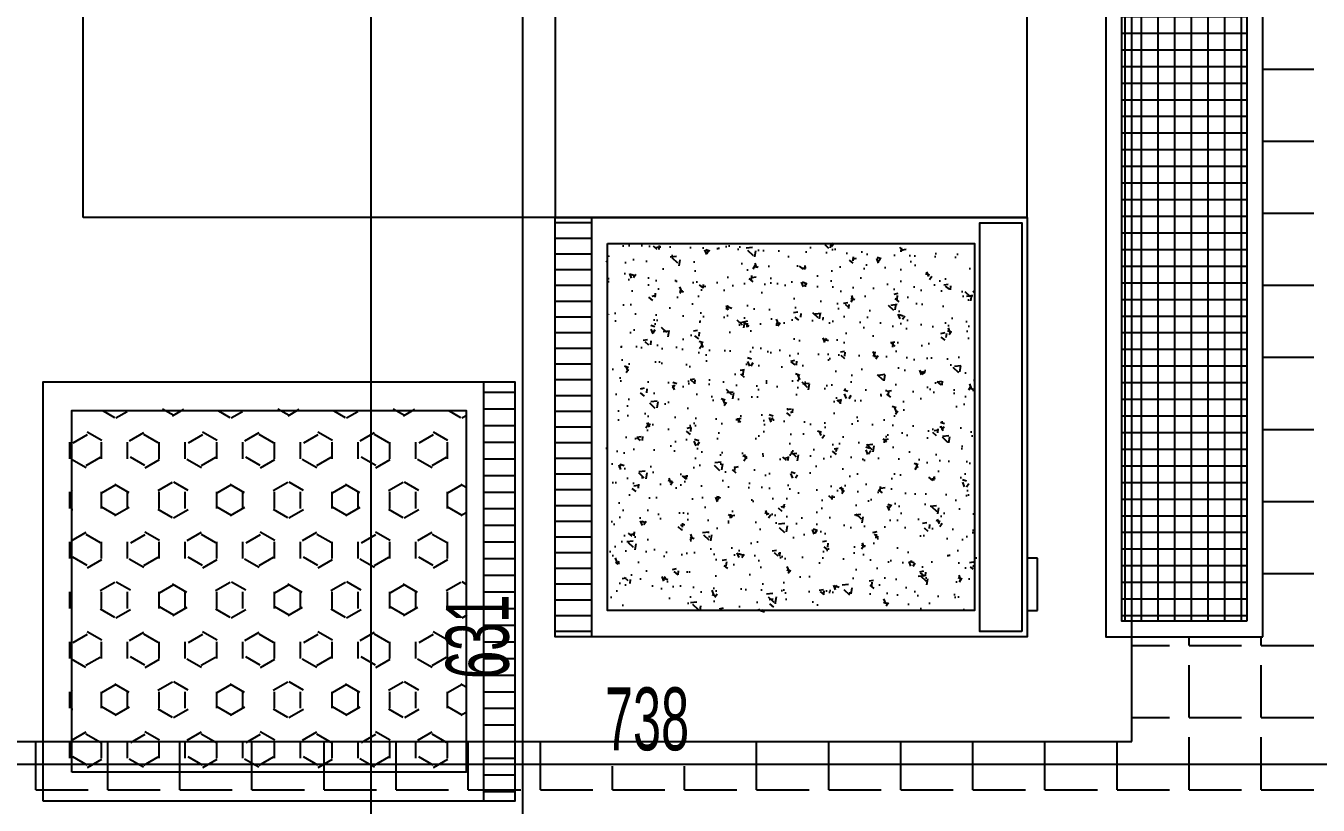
# Model space of a CAD drawing. Header units: inches. Extents: x -7543 to -822, y 102837 to 190349.
# Drawn here: x -836.40417 to -836.37952, y 102836.95028 to 102836.96515 of the extents above; entities that cross this region are included whole.
import ezdxf

# ---------------------------------------------------------------- set-up
doc = ezdxf.new("R2010")
doc.units = ezdxf.units.IN
doc.header["$MEASUREMENT"] = 0
doc.linetypes.add('DASHDOTX2', pattern=[2, 1, -0.5, 0, -0.5])
doc.layers.get('0').update_dxf_attribs({"lineweight": 25})
for name, color, linetype, lineweight in [('AKS', 1, 'Continuous', 25), ('ICOL', 55, 'Continuous', 25), ('TARAMA', 8, 'Continuous', 25)]:
    doc.layers.add(name, color=color, linetype=linetype, lineweight=lineweight)
doc.layers.add('TEFRİŞ', color=7, linetype='Continuous', lineweight=25, true_color=0x78462c)
doc.styles.add('OLCU', font='tromand.shx', dxfattribs={"width": 0.6, "height": 12})

msp = doc.modelspace()

# ---------------------------------------------------------------- hatches: boundary and pattern name
at = {"ltscale": 5}
h = msp.add_hatch(dxfattribs=at)
h.set_pattern_fill('NET', color=256, scale=0.0001, angle=90, style=0)
h.set_pattern_definition([(90, (-834.733473260522, 102839.0087574827), (-0.0003175, 1.944062586693024e-20), []), (180, (-834.733473260522, 102839.0087574827), (-3.888125173386048e-20, -0.0003175), [])])
h.paths.add_polyline_path([(-836.3832718610786, 102836.9537930621), (-836.3808718610785, 102836.9537930621), (-836.3808718610785, 102836.9686930621), (-836.3832718610786, 102836.9686930621)])
at = {"layer": 'TEFRİŞ', "linetype": 'Continuous', "ltscale": 5}
h = msp.add_hatch(dxfattribs=at)
h.set_pattern_fill('_U', color=256, scale=0.0003, angle=180, style=0, pattern_type=0)
h.set_pattern_definition([(180, (-836.3107058626485, 102836.7849987472), (-1.836909530733566e-19, -0.0003), [])])
h.paths.add_polyline_path([(-836.3933718610785, 102836.9614930621), (-836.3940718610786, 102836.9614930621), (-836.3940718610786, 102836.9534930621), (-836.3933718610785, 102836.9534930621)])
at = {"layer": 'TEFRİŞ', "ltscale": 5}
h = msp.add_hatch(dxfattribs=at)
h.set_pattern_fill('AR-CONC', color=256, scale=5e-06, angle=89.99999999999997, style=0)
h.set_pattern_definition([(140, (-836.3107058626485, 102836.7849987472), (7.969542769451594e-05, 0.00091092334498002), [9.525000000000001e-05, -0.00104775]), (84.99999999999994, (-836.3107058626485, 102836.7849987472), (-0.0009552832144109, -0.0001762141298783344), [7.620000000000001e-05, -0.0008382000000000001]), (190.4509999999999, (-836.3106992213986, 102836.7850746572), (-0.0008755834391014588, 0.0007347125083297969), [8.095e-05, -0.00089045]), (136.1841999999999, (-836.3109598626486, 102836.7849987472), (0.0002102116396636366, 0.00135539520446065), [0.000142875, -0.001571625]), (186.6355999999999, (-836.3109423451486, 102836.7851116967), (-0.001237127779450246, 0.001187021172331187), [0.0001214249999999999, -0.001335675]), (81.18399999999997, (-836.3109598626486, 102836.7849987472), (-0.001237125589302988, 0.00118702302906967), [0.0001143, -0.0012573]), (110.9999999999999, (-836.3108963626486, 102836.7851257472), (0.0005113275925838131, 0.0007580743991769163), [9.524999999999998e-05, -0.00104775]), (55.99999999999996, (-836.3108963626486, 102836.7851257472), (-0.0009209398306115964, 0.0003090101417382359), [7.619999999999997e-05, -0.0008381999999999994]), (161.4513999999999, (-836.3108537521487, 102836.7851889197), (-0.0004096142885802868, 0.001067082453850622), [8.094999999999993e-05, -0.0008904499999999988]), (127.5, (-836.3107058626485, 102836.7849987472), (-0.0004227751943657656, 1.544301625295932e-05), [0, -0.00082804, 0, -0.0008509000000000001, 0, -0.0008413750000000001]), (97.49999999999993, (-836.3107058626485, 102836.7849987472), (-0.0005009028740905974, 0.000334098312551529), [0, -0.0004851399999999998, 0, -0.0008089899999999998, 0, -0.000320675]), (57.49999999999992, (-836.3107058626485, 102836.7847155372), (2.864371996336766e-05, 0.0006779529758343571), [0, -0.0003175000000000001, 0, -0.0009906000000000001, 0, -0.00131445]), (47.49999999999994, (-836.3107058626485, 102836.7845885372), (-0.0001271324551666647, 0.0007406459069300903), [0, -0.00041275, 0, -0.0006578600000000001, 0, -0.0009334500000000002])])
h.paths.add_polyline_path([(-836.3930718610785, 102836.9539930621), (-836.3860718610786, 102836.9539930621), (-836.3860718610786, 102836.9609930621), (-836.3930718610785, 102836.9609930621)])
at = {"layer": 'TEFRİŞ', "linetype": 'Continuous', "ltscale": 5}
h = msp.add_hatch(dxfattribs=at)
h.set_pattern_fill('ANSI31', color=256, scale=0.0001, angle=-45.00000000000001, style=0)
h.set_pattern_definition([(360, (-836.4753265977582, 102837.1416741287), (1.249352590783001e-19, 0.0003175), [])])
h.paths.add_polyline_path([(-836.3948385879474, 102836.9583580545), (-836.3954385879474, 102836.9583580545), (-836.3954385879474, 102836.9503580545), (-836.3948385879474, 102836.9503580545)])
h = msp.add_hatch(dxfattribs=at)
h.set_pattern_fill('HEX', color=256, scale=0.0001, angle=89.99999999999999, style=0)
h.set_pattern_definition([(90, (-836.4753265977582, 102837.1416741287), (-0.000549926, 1.683607184330312e-19), [0.0003175, -0.000635]), (209.9999999999999, (-836.4753265977582, 102837.1416741287), (0.0002749629999999998, -0.0004762498862015613), [0.0003175, -0.000635]), (150, (-836.4753265977582, 102837.1419916287), (-0.0002749630000000002, -0.0004762498862015611), [0.0003175, -0.000635])])
h.paths.add_polyline_path([(-836.3957708767427, 102836.9509080545), (-836.3957708767427, 102836.9578080545), (-836.4032885879474, 102836.9578080545), (-836.4032885879474, 102836.9509080545)])

# ---------------------------------------------------------------- linework, layer by layer
at = {"ltscale": 5}
for points in [[(-836.3805718610786, 102836.9534930621), (-836.3805718610786, 102836.9689930621), (-836.3835718610785, 102836.9689930621), (-836.3835718610785, 102836.9534930621)], [(-836.3808718610785, 102836.9537930621), (-836.3808718610785, 102836.9686930621), (-836.3832718610786, 102836.9686930621), (-836.3832718610786, 102836.9537930621)]]:
    msp.add_lwpolyline(points, close=True, dxfattribs=at)
at = {"layer": 'AKS', "linetype": 'DASHDOTX2', "ltscale": 10}
msp.add_line((-836.3975776720031, 102836.7964196347), (-836.3975776720031, 102837.0303757568), dxfattribs=at)
at = {"layer": 'ICOL'}
for p, q in [((-836.394692185732, 102836.9849931514), (-836.394692185732, 102836.9219268815)), ((-836.4290718785708, 102836.9510617736), (-836.3553218610786, 102836.9510617736))]:
    msp.add_line(p, q, dxfattribs=at)
at = {"layer": 'TARAMA'}
for p, q in [((-836.3805718610786, 102836.9643244728), (-836.3796042291789, 102836.9643244728)), ((-836.3805718610786, 102836.9629494728), (-836.3796042291789, 102836.9629494728)), ((-836.3805718610786, 102836.9615744728), (-836.3796042291789, 102836.9615744728)), ((-836.3805718610786, 102836.9601994728), (-836.3796042291789, 102836.9601994728)), ((-836.3805718610786, 102836.9588244728), (-836.3796042291789, 102836.9588244728)), ((-836.3805718610786, 102836.9574494728), (-836.3796042291789, 102836.9574494728)), ((-836.3805718610786, 102836.9560744728), (-836.3796042291789, 102836.9560744728)), ((-836.3805718610786, 102836.9546994728), (-836.3796042291789, 102836.9546994728)), ((-836.3819792291789, 102836.9533244728), (-836.3819792291789, 102836.9534930621)), ((-836.380604229179, 102836.9533244728), (-836.380604229179, 102836.9534930621)), ((-836.3830718610785, 102836.9533244728), (-836.3823542291789, 102836.9533244728)), ((-836.3819792291789, 102836.9533244728), (-836.3809792291789, 102836.9533244728)), ((-836.380604229179, 102836.9533244728), (-836.3796042291789, 102836.9533244728)), ((-836.3819792291789, 102836.9519494728), (-836.3819792291789, 102836.9529494728)), ((-836.380604229179, 102836.9519494728), (-836.380604229179, 102836.9529494728)), ((-836.3830718610785, 102836.9519494728), (-836.3823542291789, 102836.9519494728)), ((-836.3819792291789, 102836.9519494728), (-836.3809792291789, 102836.9519494728)), ((-836.380604229179, 102836.9519494728), (-836.3796042291789, 102836.9519494728)), ((-836.3819792291789, 102836.9505744728), (-836.3819792291789, 102836.9515744728)), ((-836.380604229179, 102836.9505744728), (-836.380604229179, 102836.9515744728)), ((-836.403979229179, 102836.9505744728), (-836.403979229179, 102836.9514930621)), ((-836.4026042291789, 102836.9505744728), (-836.4026042291789, 102836.9514930621)), ((-836.4012292291789, 102836.9505744728), (-836.4012292291789, 102836.9514930621)), ((-836.3998542291789, 102836.9505744728), (-836.3998542291789, 102836.9514930621)), ((-836.398479229179, 102836.9505744728), (-836.398479229179, 102836.9514930621)), ((-836.3971042291789, 102836.9505744728), (-836.3971042291789, 102836.9514930621)), ((-836.3957292291789, 102836.9505744728), (-836.3957292291789, 102836.9514930621)), ((-836.3943542291789, 102836.9505744728), (-836.3943542291789, 102836.9514930621)), ((-836.3902292291789, 102836.9505744728), (-836.3902292291789, 102836.9514930621)), ((-836.388854229179, 102836.9505744728), (-836.388854229179, 102836.9514930621)), ((-836.3874792291789, 102836.9505744728), (-836.3874792291789, 102836.9514930621)), ((-836.386104229179, 102836.9505744728), (-836.386104229179, 102836.9514930621)), ((-836.3847292291789, 102836.9505744728), (-836.3847292291789, 102836.9514930621)), ((-836.383354229179, 102836.9505744728), (-836.383354229179, 102836.9514930621)), ((-836.3929792291789, 102836.9505744728), (-836.3929792291789, 102836.9510257736)), ((-836.3916042291789, 102836.9505744728), (-836.3916042291789, 102836.9510257736)), ((-836.403979229179, 102836.9505744728), (-836.402979229179, 102836.9505744728)), ((-836.4026042291789, 102836.9505744728), (-836.4016042291789, 102836.9505744728)), ((-836.401229229179, 102836.9505744728), (-836.4002292291789, 102836.9505744728)), ((-836.3998542291789, 102836.9505744728), (-836.3988542291789, 102836.9505744728)), ((-836.398479229179, 102836.9505744728), (-836.3975776720031, 102836.9505744728)), ((-836.3975776720031, 102836.9505744728), (-836.3974792291789, 102836.9505744728)), ((-836.3971042291789, 102836.9505744728), (-836.396104229179, 102836.9505744728)), ((-836.3957292291789, 102836.9505744728), (-836.3947292291789, 102836.9505744728)), ((-836.3943542291789, 102836.9505744728), (-836.393354229179, 102836.9505744728)), ((-836.392979229179, 102836.9505744728), (-836.3919792291789, 102836.9505744728)), ((-836.3916042291789, 102836.9505744728), (-836.390604229179, 102836.9505744728)), ((-836.3902292291789, 102836.9505744728), (-836.3892292291789, 102836.9505744728)), ((-836.388854229179, 102836.9505744728), (-836.3878542291789, 102836.9505744728)), ((-836.3874792291789, 102836.9505744728), (-836.3864792291789, 102836.9505744728)), ((-836.386104229179, 102836.9505744728), (-836.385104229179, 102836.9505744728)), ((-836.3847292291789, 102836.9505744728), (-836.3837292291789, 102836.9505744728)), ((-836.383354229179, 102836.9505744728), (-836.3823542291789, 102836.9505744728)), ((-836.3819792291789, 102836.9505744728), (-836.3809792291789, 102836.9505744728)), ((-836.380604229179, 102836.9505744728), (-836.3796042291789, 102836.9505744728))]:
    msp.add_line(p, q, dxfattribs=at)
at = {"layer": 'TEFRİŞ', "ltscale": 5}
for p, q in [((-836.3830718610785, 102836.9514930621), (-836.3830718610785, 102836.9849930621)), ((-836.4030718610785, 102836.9614930621), (-836.4030718610785, 102836.9654930621)), ((-836.3940718610786, 102836.9654930621), (-836.3940718610786, 102836.9614930621)), ((-836.3940718610786, 102836.9654930621), (-836.3940718610786, 102836.9614930621)), ((-836.3850718610786, 102836.9614930621), (-836.3850718610786, 102836.9654930621)), ((-836.3940718610786, 102836.9614930621), (-836.4030718610785, 102836.9614930621)), ((-836.3940718610786, 102836.9614930621), (-836.3850718610786, 102836.9614930621)), ((-836.4050718610786, 102836.9514930621), (-836.3830718610785, 102836.9514930621))]:
    msp.add_line(p, q, dxfattribs=at)
at = {"layer": 'TEFRİŞ'}
for p, q in [((-836.3850718610786, 102836.9614930621), (-836.3940718610786, 102836.9614930621)), ((-836.3933718610785, 102836.9534930621), (-836.3933718610785, 102836.9614930621)), ((-836.3848718610785, 102836.9549930621), (-836.3850718610786, 102836.9549930621)), ((-836.3848718610785, 102836.9539930621), (-836.3848718610785, 102836.9549930621)), ((-836.3850718610786, 102836.9539930621), (-836.3848718610785, 102836.9539930621))]:
    msp.add_line(p, q, dxfattribs=at)
for points in [[(-836.3850718610786, 102836.9614930621), (-836.3850718610786, 102836.9534930621), (-836.3940718610786, 102836.9534930621), (-836.3940718610786, 102836.9614930621)], [(-836.3851718610786, 102836.9535930621), (-836.3859718610786, 102836.9535930621), (-836.3859718610786, 102836.9613930621), (-836.3851718610786, 102836.9613930621)], [(-836.3930718610785, 102836.9609930621), (-836.3860718610786, 102836.9609930621), (-836.3860718610786, 102836.9539930621), (-836.3930718610785, 102836.9539930621)], [(-836.4038385879473, 102836.9503580545), (-836.4038385879473, 102836.9583580545), (-836.3948385879474, 102836.9583580545), (-836.3948385879474, 102836.9503580545)], [(-836.4032885879474, 102836.9509080545), (-836.4032885879474, 102836.9578080545), (-836.3957708767427, 102836.9578080545), (-836.3957708767427, 102836.9509080545)]]:
    msp.add_lwpolyline(points, close=True, dxfattribs=at)
msp.add_lwpolyline([(-836.3954385879474, 102836.9583580545), (-836.3954385879474, 102836.9503580545)], dxfattribs=at)

# ---------------------------------------------------------------- texts
at = {"layer": 'ICOL', "style": 'OLCU', "width": 0.6}
msp.add_text('631', height=0.0012, rotation=90, dxfattribs=at).set_placement((-836.394956185732, 102836.9526885879))
msp.add_text('738', height=0.0012, dxfattribs=at).set_placement((-836.3931225841104, 102836.9513257736))

doc.saveas('drawing.dxf')
